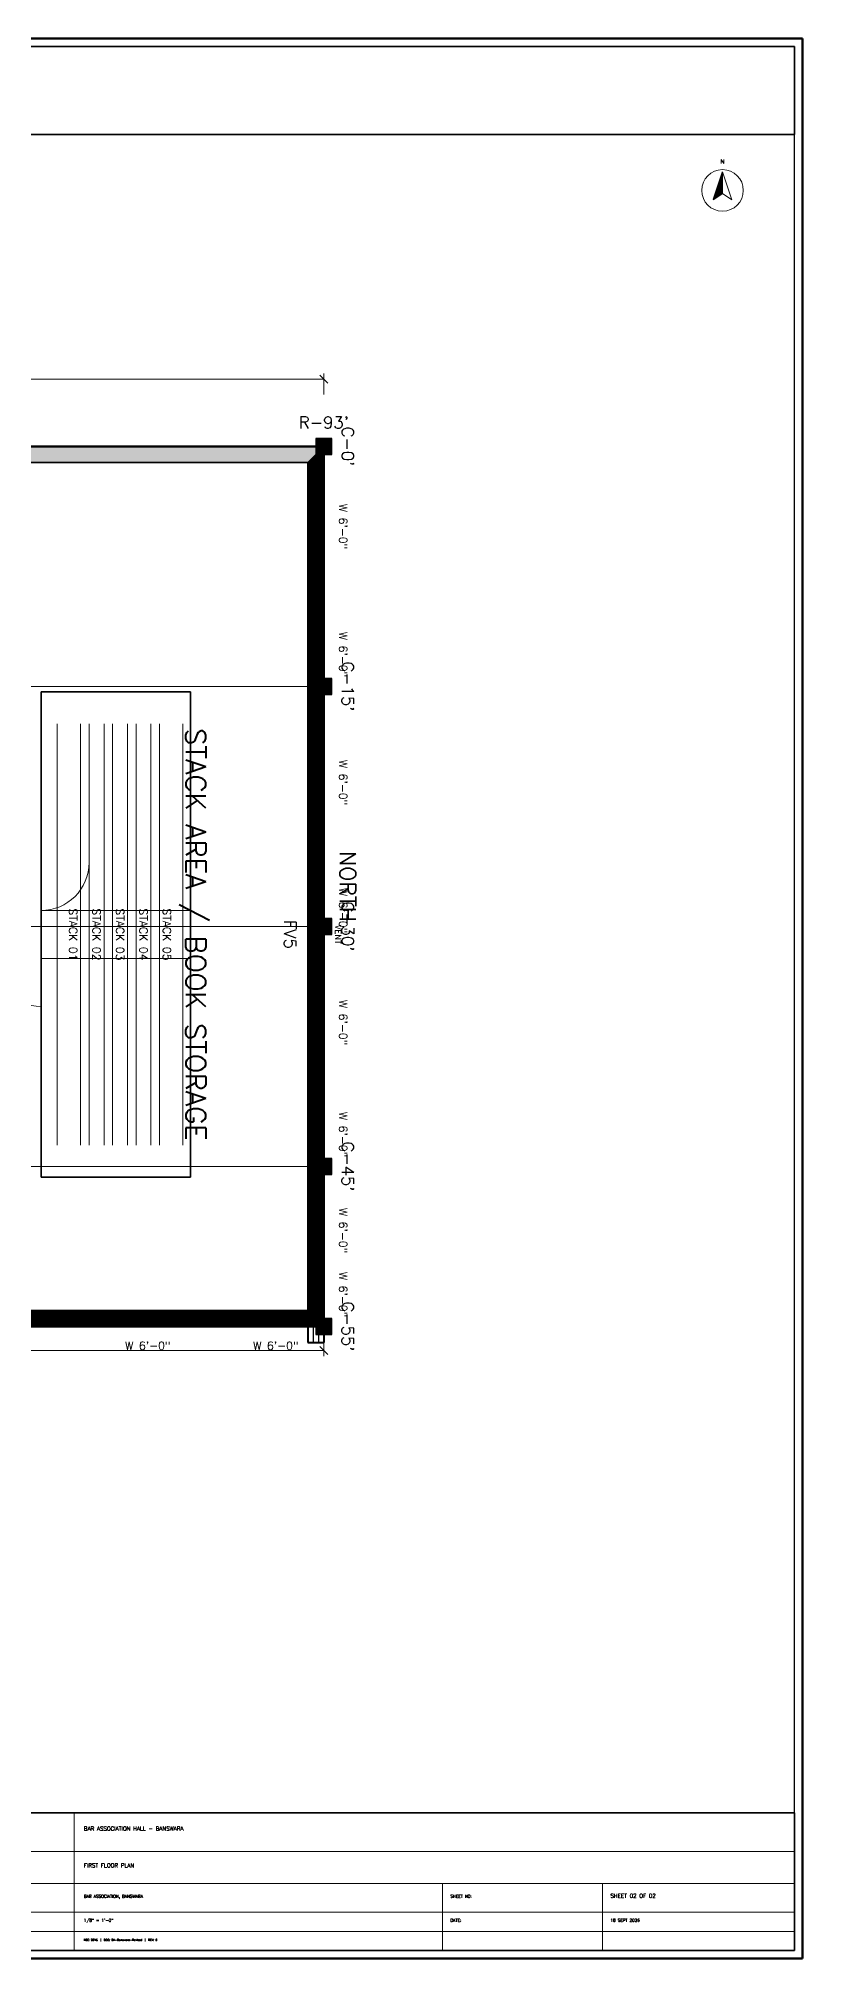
# Model space of a CAD drawing. Header units: inches. Extents: x -133 to 1397, y 0 to 1440.
# Drawn here: x 824 to 1397, y 0 to 1440 of the extents above; entities that cross this region are included whole.
import ezdxf
from ezdxf.enums import TextEntityAlignment as Align

# ---------------------------------------------------------------- set-up
doc = ezdxf.new("R2010")
doc.units = ezdxf.units.IN
doc.header["$MEASUREMENT"] = 0
for name, color, linetype in [('A-BAY', 3, 'Continuous'), ('A-COLUMN', 1, 'Continuous'), ('A-DIM', 4, 'Continuous'), ('A-DOOR', 2, 'Continuous'), ('A-GRID', 6, 'Continuous'), ('A-HATCH', 8, 'Continuous'), ('A-LOCKER', 3, 'Continuous'), ('A-TEXT', 7, 'Continuous'), ('A-TEXT-TTL', 7, 'Continuous'), ('A-TTLB', 7, 'Continuous'), ('A-WALL', 7, 'Continuous'), ('A-WINDOW', 4, 'Continuous')]:
    doc.layers.add(name, color=color, linetype=linetype)
doc.styles.add('SIMPLEX', font='simplex.shx')

msp = doc.modelspace()

# ---------------------------------------------------------------- hatches: boundary and pattern name
at = {"layer": 'A-COLUMN'}
h = msp.add_hatch(dxfattribs=at)
h.set_pattern_fill('SOLID')
h.paths.add_polyline_path([(1032, 1140), (1032, 1128), (1044, 1128), (1044, 1140)])
h = msp.add_hatch(dxfattribs=at)
h.set_pattern_fill('SOLID')
h.paths.add_polyline_path([(1032, 960), (1032, 948), (1044, 948), (1044, 960)])
h = msp.add_hatch(dxfattribs=at)
h.set_pattern_fill('SOLID')
h.paths.add_polyline_path([(1032, 780), (1032, 768), (1044, 768), (1044, 780)])
h = msp.add_hatch(dxfattribs=at)
h.set_pattern_fill('SOLID')
h.paths.add_polyline_path([(1032, 600), (1032, 588), (1044, 588), (1044, 600)])
h = msp.add_hatch(dxfattribs=at)
h.set_pattern_fill('SOLID')
h.paths.add_polyline_path([(1032, 480), (1032, 468), (1044, 468), (1044, 480)])
at = {"layer": 'A-HATCH'}
h = msp.add_hatch(dxfattribs=at)
h.set_pattern_fill('ANSI31', scale=0.8)
h.paths.add_polyline_path([(1038, 1134), (-18, 1134), (-6, 1122), (1026, 1122)])
h = msp.add_hatch(dxfattribs=at)
h.set_pattern_fill('ANSI31', scale=0.8)
h.paths.add_polyline_path([(1038, 474), (1038, 1134), (1026, 1122), (1026, 486)])
h = msp.add_hatch(dxfattribs=at)
h.set_pattern_fill('ANSI31', scale=0.8)
h.paths.add_polyline_path([(180, 474), (1038, 474), (1026, 486), (168, 486)])
at = {"layer": 'A-TTLB'}
h = msp.add_hatch(dxfattribs=at)
h.set_pattern_fill('SOLID')
h.paths.add_polyline_path([(1336.9, 1340), (1329.9, 1319), (1336.9, 1323.7)])

# ---------------------------------------------------------------- linework, layer by layer
at = {"layer": 'A-BAY', "lineweight": 18}
for p, q in [((826, 786), (938, 786)), ((826, 750), (938, 750))]:
    msp.add_line(p, q, dxfattribs=at)
at = {"layer": 'A-COLUMN', "lineweight": 30}
for p, q in [((1032, 1140), (1032, 1128)), ((1044, 1140), (1032, 1140)), ((1044, 1128), (1044, 1140)), ((1032, 1128), (1044, 1128)), ((1032, 960), (1032, 948)), ((1044, 960), (1032, 960)), ((1044, 948), (1044, 960)), ((1032, 948), (1044, 948)), ((1032, 780), (1032, 768)), ((1044, 780), (1032, 780)), ((1044, 768), (1044, 780)), ((1032, 768), (1044, 768)), ((1032, 600), (1032, 588)), ((1044, 600), (1032, 600)), ((1044, 588), (1044, 600)), ((1032, 588), (1044, 588)), ((1032, 480), (1032, 468)), ((1044, 480), (1032, 480)), ((1044, 468), (1044, 480)), ((1032, 468), (1044, 468))]:
    msp.add_line(p, q, dxfattribs=at)
at = {"layer": 'A-DIM', "lineweight": 18}
for p, q in [((-18, 1184.4), (1038, 1184.4)), ((180, 456), (1038, 456))]:
    msp.add_line(p, q, dxfattribs=at)
at = {"layer": 'A-DIM', "lineweight": 30}
for p, q in [((1035, 1187.4), (1041, 1181.4)), ((1035, 459), (1041, 453))]:
    msp.add_line(p, q, dxfattribs=at)
at = {"layer": 'A-DIM', "lineweight": 13}
for p, q in [((1038, 1173), (1038, 1188.6)), ((1038, 465), (1038, 451.8))]:
    msp.add_line(p, q, dxfattribs=at)
at = {"layer": 'A-DOOR', "lineweight": 25}
for p, q in [((826, 822), (826, 786)), ((826, 750), (826, 714))]:
    msp.add_line(p, q, dxfattribs=at)
at = {"layer": 'A-DOOR', "lineweight": 15}
for centre, start, end in [((826, 822), 270, 0), ((826, 750), 180, 270)]:
    msp.add_arc(centre, 36, start, end, dxfattribs=at)
at = {"layer": 'A-GRID', "lineweight": 13}
for p, q in [((-18, 1134), (1038, 1134)), ((1038, 1134), (1038, 474)), ((-18, 954), (1038, 954)), ((-18, 774), (1038, 774)), ((180, 594), (1038, 594)), ((180, 474), (1038, 474))]:
    msp.add_line(p, q, dxfattribs=at)
at = {"layer": 'A-LOCKER', "lineweight": 20}
for p, q in [((838, 926), (838, 610)), ((855.6, 926), (855.6, 610)), ((862, 926), (862, 610)), ((873.2, 926), (873.2, 610)), ((879.6, 926), (879.6, 610)), ((890.8, 926), (890.8, 610)), ((897.2, 926), (897.2, 610)), ((908.4, 926), (908.4, 610)), ((914.8, 926), (914.8, 610)), ((932.4, 926), (932.4, 610))]:
    msp.add_line(p, q, dxfattribs=at)
at = {"layer": 'A-TTLB', "lineweight": 50}
for p, q in [((1396.9, 1440), (0, 1440)), ((1396.9, 0), (1396.9, 1440)), ((0, 0), (1396.9, 0))]:
    msp.add_line(p, q, dxfattribs=at)
at = {"layer": 'A-TTLB', "lineweight": 25}
for p, q in [((1390.9, 1434), (6, 1434)), ((1390.9, 6), (1390.9, 1434)), ((6, 6), (1390.9, 6))]:
    msp.add_line(p, q, dxfattribs=at)
at = {"layer": 'A-TTLB', "lineweight": 35}
for p, q in [((1390.9, 1434), (6, 1434)), ((1390.9, 1368), (1390.9, 1434)), ((6, 1368), (1390.9, 1368)), ((1390.9, 109.2), (718.9, 109.2)), ((1390.9, 6), (1390.9, 109.2)), ((718.9, 6), (1390.9, 6))]:
    msp.add_line(p, q, dxfattribs=at)
at = {"layer": 'A-TTLB', "lineweight": 20}
for p, q in [((1336.9, 1340), (1343.9, 1319)), ((1343.9, 1319), (1336.9, 1323.7)), ((850.9, 6), (850.9, 109.2)), ((718.9, 80.4), (1390.9, 80.4)), ((718.9, 56.4), (1390.9, 56.4)), ((1126.9, 6), (1126.9, 56.4)), ((1246.9, 6), (1246.9, 56.4)), ((718.9, 34.8), (1390.9, 34.8)), ((718.9, 20.4), (1390.9, 20.4))]:
    msp.add_line(p, q, dxfattribs=at)
msp.add_circle((1336.9, 1326), 15.6, dxfattribs=at)
at = {"layer": 'A-WALL', "lineweight": 60}
for p, q in [((1038, 1134), (-18, 1134)), ((1038, 474), (1038, 1134)), ((180, 474), (1038, 474))]:
    msp.add_line(p, q, dxfattribs=at)
at = {"layer": 'A-WALL', "lineweight": 35}
for p, q in [((1026, 1122), (-6, 1122)), ((1026, 486), (1026, 1122)), ((826, 950), (826, 586)), ((938, 950), (826, 950)), ((938, 586), (938, 950)), ((826, 586), (938, 586)), ((168, 486), (1026, 486))]:
    msp.add_line(p, q, dxfattribs=at)
at = {"layer": 'A-WINDOW', "lineweight": 40}
for p, q in [((1026, 1110), (1026, 1038)), ((1026, 1110), (1038, 1110)), ((1038, 1110), (1038, 1038)), ((1026, 1038), (1038, 1038)), ((1026, 1014), (1026, 942)), ((1026, 1014), (1038, 1014)), ((1038, 1014), (1038, 942)), ((1026, 942), (1038, 942)), ((1026, 918), (1026, 846)), ((1026, 918), (1038, 918)), ((1038, 918), (1038, 846)), ((1026, 846), (1038, 846)), ((1026, 822), (1026, 750)), ((1026, 822), (1038, 822)), ((1038, 822), (1038, 750)), ((1026, 750), (1038, 750)), ((1026, 738), (1026, 666)), ((1026, 738), (1038, 738)), ((1038, 738), (1038, 666)), ((1026, 666), (1038, 666)), ((1026, 654), (1026, 582)), ((1026, 654), (1038, 654)), ((1038, 654), (1038, 582)), ((1026, 582), (1038, 582)), ((1026, 582), (1026, 510)), ((1026, 582), (1038, 582)), ((1038, 582), (1038, 510)), ((1026, 534), (1026, 462)), ((1026, 534), (1038, 534)), ((1038, 534), (1038, 462)), ((1026, 510), (1038, 510)), ((870, 486), (942, 486)), ((870, 486), (870, 474)), ((942, 486), (942, 474)), ((966, 486), (1038, 486)), ((966, 486), (966, 474)), ((1038, 486), (1038, 474)), ((870, 474), (942, 474)), ((966, 474), (1038, 474)), ((1026, 462), (1038, 462))]:
    msp.add_line(p, q, dxfattribs=at)
at = {"layer": 'A-WINDOW', "lineweight": 25}
for p, q in [((1030, 1110), (1030, 1038)), ((1034, 1110), (1034, 1038)), ((1026, 1074), (1038, 1074)), ((1030, 1014), (1030, 942)), ((1034, 1014), (1034, 942)), ((1026, 978), (1038, 978)), ((1030, 918), (1030, 846)), ((1034, 918), (1034, 846)), ((1026, 882), (1038, 882)), ((1030, 822), (1030, 750)), ((1034, 822), (1034, 750)), ((1026, 786), (1038, 786)), ((1030, 738), (1030, 666)), ((1034, 738), (1034, 666)), ((1026, 702), (1038, 702)), ((1030, 654), (1030, 582)), ((1034, 654), (1034, 582)), ((1026, 618), (1038, 618)), ((1030, 582), (1030, 510)), ((1034, 582), (1034, 510)), ((1026, 546), (1038, 546)), ((1030, 534), (1030, 462)), ((1034, 534), (1034, 462)), ((1026, 498), (1038, 498)), ((870, 482), (942, 482)), ((870, 478), (942, 478)), ((906, 486), (906, 474)), ((966, 482), (1038, 482)), ((966, 478), (1038, 478)), ((1002, 486), (1002, 474))]:
    msp.add_line(p, q, dxfattribs=at)
at = {"layer": 'A-WINDOW', "lineweight": 15}
for p, q in [((1027, 1098), (1037, 1098)), ((1027, 1086), (1037, 1086)), ((1027, 1074), (1037, 1074)), ((1027, 1062), (1037, 1062)), ((1027, 1050), (1037, 1050)), ((1027, 1002), (1037, 1002)), ((1027, 990), (1037, 990)), ((1027, 978), (1037, 978)), ((1027, 966), (1037, 966)), ((1027, 954), (1037, 954)), ((1027, 906), (1037, 906)), ((1027, 894), (1037, 894)), ((1027, 882), (1037, 882)), ((1027, 870), (1037, 870)), ((1027, 858), (1037, 858)), ((1027, 810), (1037, 810)), ((1027, 798), (1037, 798)), ((1027, 786), (1037, 786)), ((1027, 774), (1037, 774)), ((1027, 762), (1037, 762)), ((1027, 726), (1037, 726)), ((1027, 714), (1037, 714)), ((1027, 702), (1037, 702)), ((1027, 690), (1037, 690)), ((1027, 678), (1037, 678)), ((1027, 642), (1037, 642)), ((1027, 630), (1037, 630)), ((1027, 618), (1037, 618)), ((1027, 606), (1037, 606)), ((1027, 594), (1037, 594)), ((1027, 570), (1037, 570)), ((1027, 558), (1037, 558)), ((1027, 546), (1037, 546)), ((1027, 534), (1037, 534)), ((1027, 522), (1037, 522)), ((1027, 522), (1037, 522)), ((1027, 510), (1037, 510)), ((1027, 498), (1037, 498)), ((882, 485), (882, 475)), ((894, 485), (894, 475)), ((906, 485), (906, 475)), ((918, 485), (918, 475)), ((930, 485), (930, 475)), ((978, 485), (978, 475)), ((990, 485), (990, 475)), ((1002, 485), (1002, 475)), ((1014, 485), (1014, 475)), ((1026, 485), (1026, 475)), ((1027, 486), (1037, 486)), ((1027, 474), (1037, 474))]:
    msp.add_line(p, q, dxfattribs=at)
at = {"layer": 'A-WINDOW', "lineweight": 35}
for p, q in [((1027, 783), (1027, 753)), ((1037, 783), (1027, 783)), ((1037, 753), (1037, 783)), ((1027, 753), (1037, 753))]:
    msp.add_line(p, q, dxfattribs=at)
at = {"layer": 'A-WINDOW', "lineweight": 20}
for p, q in [((1027.6, 780), (1027.6, 756)), ((1028.7, 780), (1028.7, 756)), ((1029.8, 780), (1029.8, 756)), ((1030.9, 780), (1030.9, 756)), ((1032, 780), (1032, 756)), ((1033.1, 780), (1033.1, 756)), ((1034.2, 780), (1034.2, 756)), ((1035.3, 780), (1035.3, 756)), ((1036.4, 780), (1036.4, 756))]:
    msp.add_line(p, q, dxfattribs=at)

# ---------------------------------------------------------------- texts
at = {"layer": 'A-GRID', "style": 'SIMPLEX'}
msp.add_text("R-93'", height=9, dxfattribs=at).set_placement((1038, 1152), align=Align.MIDDLE_CENTER)
for s, p in [("C-0'", (1056, 1134)), ("C-15'", (1056, 954)), ("C-30'", (1056, 774)), ("C-45'", (1056, 594)), ("C-55'", (1056, 474))]:
    msp.add_text(s, height=9, rotation=270, dxfattribs=at).set_placement(p, align=Align.MIDDLE_CENTER)
at = {"layer": 'A-LOCKER', "style": 'SIMPLEX'}
for s, p in [('STACK 01', (850, 768)), ('STACK 02', (867.6, 768)), ('STACK 03', (885.2, 768)), ('STACK 04', (902.8, 768)), ('STACK 05', (920.4, 768))]:
    msp.add_text(s, height=6, rotation=270, dxfattribs=at).set_placement(p, align=Align.MIDDLE_CENTER)
at = {"layer": 'A-TEXT', "style": 'SIMPLEX'}
for s, height, p in [('BAR ASSOCIATION, BANSWARA', 2.25, (858.1, 45.6)), ('1/8" = 1\'-0"', 2.25, (858.1, 27.6)), ('18 SEPT 2026', 2.25, (1252.9, 27.6)), ('NBC 2016  |  DOC: BA-Banswara-Revised  |  REV: 0', 1.5, (858.1, 13.2))]:
    msp.add_text(s, height=height, dxfattribs=at).set_placement(p)
at = {"layer": 'A-TEXT-TTL', "style": 'SIMPLEX'}
msp.add_text('N', height=3, dxfattribs=at).set_placement((1336.9, 1347.6), align=Align.MIDDLE_CENTER)
for s, height, p in [('STACK AREA / BOOK STORAGE', 15, (942, 768)), ('NORTH', 12, (1056, 804))]:
    msp.add_text(s, height=height, rotation=270, dxfattribs=at).set_placement(p, align=Align.MIDDLE_CENTER)
for s, height, p in [('BAR ASSOCIATION HALL - BANSWARA', 3, (858.1, 96)), ('FIRST FLOOR PLAN', 3, (858.1, 68.4)), ('SHEET NO:', 2.25, (1132.9, 45.6)), ('SHEET 02 OF 02', 3, (1252.9, 45.6)), ('DATE:', 2.25, (1132.9, 27.6))]:
    msp.add_text(s, height=height, dxfattribs=at).set_placement(p)
at = {"layer": 'A-WINDOW', "style": 'SIMPLEX'}
for s, height, p in [('W 6\'-0"', 6, (1052.4, 1074)), ('W 6\'-0"', 6, (1052.4, 978)), ('W 6\'-0"', 6, (1052.4, 882)), ('W 6\'-0"', 6, (1052.4, 786)), ('FV5', 9, (1012.8, 768)), ('VENT', 4.5, (1048.8, 768)), ('W 6\'-0"', 6, (1052.4, 702)), ('W 6\'-0"', 6, (1052.4, 618)), ('W 6\'-0"', 6, (1052.4, 546)), ('W 6\'-0"', 6, (1052.4, 498))]:
    msp.add_text(s, height=height, rotation=270, dxfattribs=at).set_placement(p, align=Align.MIDDLE_CENTER)
for p in [(906, 459.6), (1002, 459.6)]:
    msp.add_text('W 6\'-0"', height=6, dxfattribs=at).set_placement(p, align=Align.MIDDLE_CENTER)

doc.saveas('drawing.dxf')
